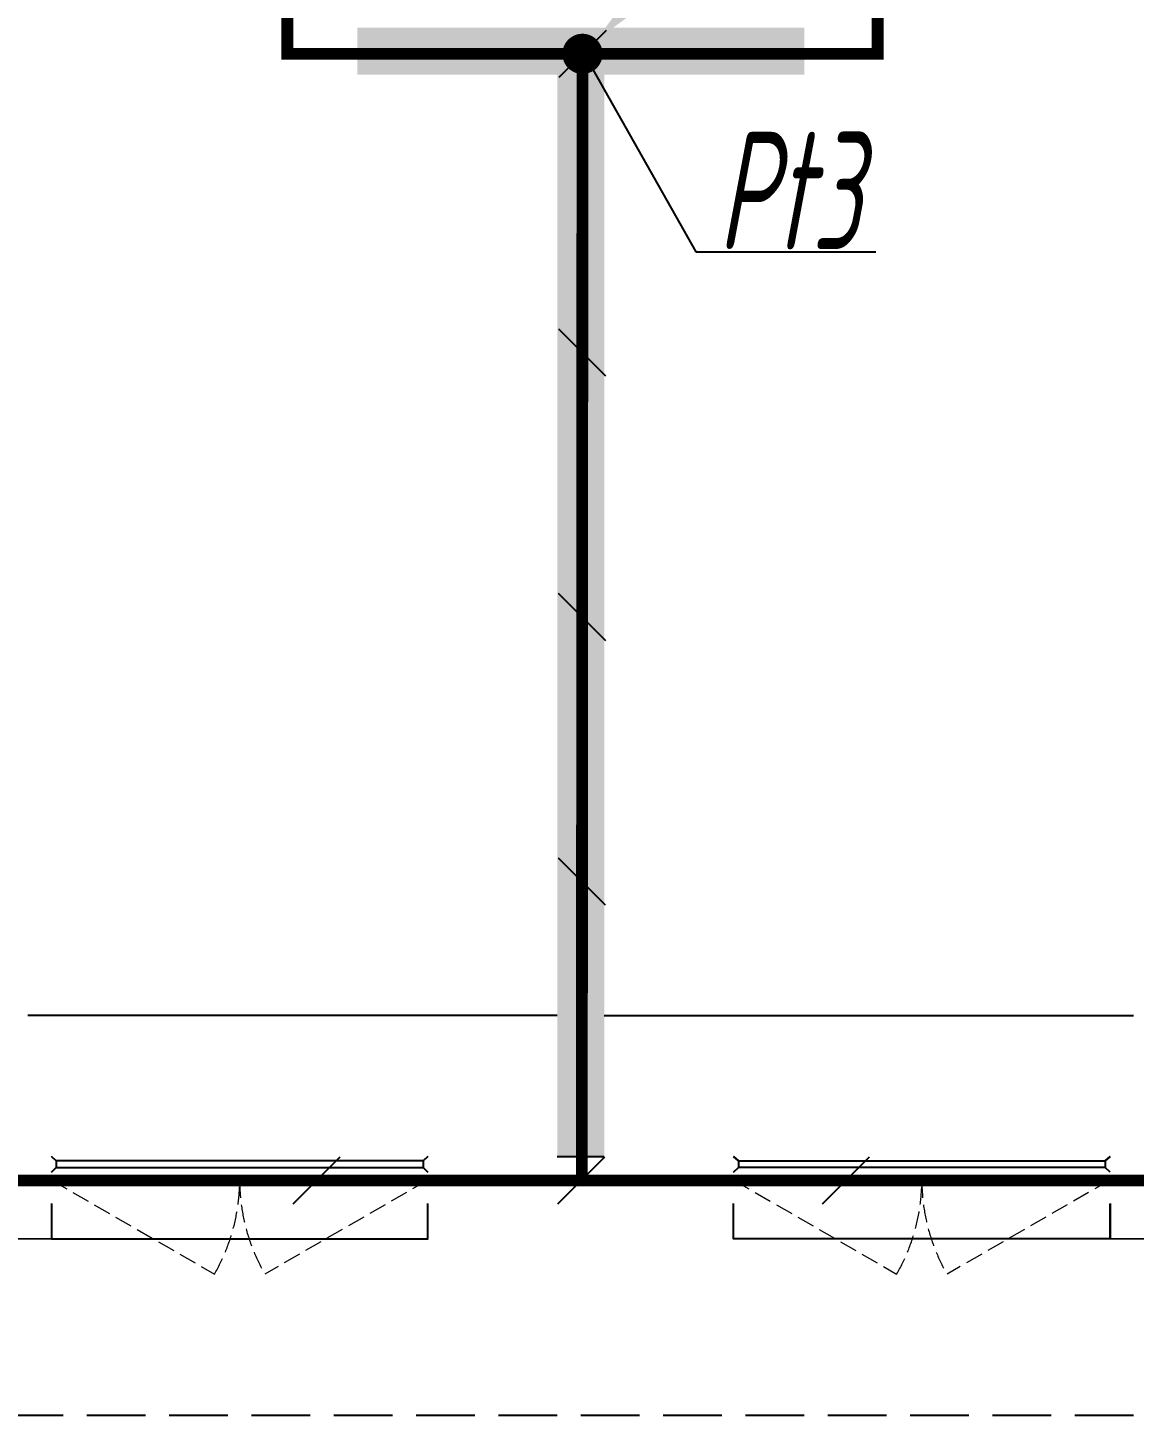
# Model space of a CAD drawing. Extents: x 2803505 to 5851001, y -1372902 to 24339.
# Drawn here: x 3738963 to 3743667, y -776762 to -770862 of the extents above; entities that cross this region are included whole.
import ezdxf
from ezdxf.enums import TextEntityAlignment as Align
from ezdxf.xclip import XClip

# ---------------------------------------------------------------- set-up
doc = ezdxf.new("R2010")
doc.units = 0
doc.header["$LTSCALE"] = 1000
doc.header["$MEASUREMENT"] = 0
doc.header["$XCLIPFRAME"] = 2
for name, pattern in [('CENTER2', [1.125, 0.75, -0.125, 0.125, -0.125]), ('DASH', [0.35, 0.25, -0.1]), ('DOTE', [2.42, 2, -0.2, 0.02, -0.2])]:
    doc.linetypes.add(name, pattern=pattern)
doc.layers.get('0').update_dxf_attribs({"linetype": 'CONTINUOUS'})
for name, color, linetype in [('!!电气', 1, 'CONTINUOUS'), ('3-栏杆1', 252, 'CONTINUOUS'), ('3.5方案汇报，与郭总、侯月琴确定户型_t8$0$2020.03.04 -1安徽标准化洋房户型(UA）_t8_t8$0$看线', 154, 'CONTINUOUS'), ('DIM-照明', 7, 'CONTINUOUS'), ('LWIRE', 4, 'CONTINUOUS'), ('SHTLN', 4, 'CONTINUOUS'), ('WIRE-接地', 2, 'CONTINUOUS'), ('保温', 6, 'CONTINUOUS'), ('卫生间', 6, 'CONTINUOUS'), ('看线', 185, 'CONTINUOUS')]:
    doc.layers.add(name, color=color, linetype=linetype)
doc.layers.add('DOTE', color=19, linetype='DOTE', lineweight=9)
doc.layers.add('WINDOW', color=146, linetype='CONTINUOUS', lineweight=20)
doc.styles.add('HZTXT', font='gbeitc.shx', dxfattribs={"width": 0.8, "height": 400, "bigfont": 'hztxt.shx'})
doc.styles.get("Standard").update_dxf_attribs({"font": 'gbenor.shx', "bigfont": 'gbcbig.shx'})

# ---------------------------------------------------------------- blocks, each defined once
blk = doc.blocks.new('A$C74D73064')
at = {"layer": 'DOTE', "color": 252}
blk.add_line((-86385.2, 67619.3), (196116, 67619.3), dxfattribs=at)
blk = doc.blocks.new('GDFGDGRD')
at = {"layer": '保温', "linetype": 'Continuous', "ltscale": 10}
h = blk.add_hatch(dxfattribs=at)
h.set_pattern_fill('HEX', color=251, scale=10, angle=90, style=0)
h.set_pattern_definition([(90, (-70765.891, -151624.736), (-16.49778, 1e-15), [9.525, -19.05]), (210, (-70765.891, -151624.736), (8.24889, -14.2874966), [9.525, -19.05]), (150, (-70765.891, -151615.211), (-8.24889, -14.2874966), [9.525, -19.05])])
h.paths.add_polyline_path([(434066.6, 368523.7), (434066.6, 368723.7), (432166.6, 368723.7), (432166.6, 368523.7)])
h = blk.add_hatch(dxfattribs=at)
h.set_pattern_fill('HEX', color=251, scale=10, angle=90, style=0)
h.set_pattern_definition([(90, (-70765.891, -152124.736), (-16.49778, 1e-15), [9.525, -19.05]), (210, (-70765.891, -152124.736), (8.24889, -14.2874966), [9.525, -19.05]), (150, (-70765.891, -152115.211), (-8.24889, -14.2874966), [9.525, -19.05])])
h.paths.add_polyline_path([(433016.7, 363923.7), (433216.7, 363923.7), (433216.7, 368523.7), (433016.7, 368523.7)])
at = {"layer": '保温', "color": 251, "linetype": 'ByBlock', "ltscale": 10}
blk.add_line((433016.6, 363923.7), (433216.6, 363923.7), dxfattribs=at)
blk = doc.blocks.new('ASDFSD')
at = {"layer": '3-栏杆1', "color": 5}
for p, q in [((681762.6, 334937.5), (681742.3, 334955.3)), ((681742.3, 334955.3), (681762.6, 334937.5)), ((683322.1, 334937.5), (683342.3, 334955.3)), ((683342.3, 334955.3), (683322.1, 334937.5)), ((681742.3, 334888.4), (681762.6, 334908.3)), ((683322.1, 334937.5), (681762.6, 334937.5)), ((681762.6, 334937.5), (681762.6, 334908.3)), ((681762.6, 334908.2), (683322.1, 334908.2)), ((683322.1, 334937.5), (683322.1, 334908.3)), ((683322.1, 334908.3), (683342.3, 334888.4)), ((683342.3, 334888.4), (683322.1, 334908.3))]:
    blk.add_line(p, q, dxfattribs=at)
blk = doc.blocks.new('A$C148B7D8E')
at = {"layer": '卫生间', "color": 252, "linetype": 'DASH'}
blk.add_lwpolyline([(16100, 14000), (16100, 15400), (7700, 15400), (7700, 10800), (7300, 10800), (7300, 10000), (900, 10000), (900, 9000), (-900, 9000), (-900, -900), (1750, -900), (1750, -2100), (23450, -2100), (23450, -900), (25100, -900)], dxfattribs=at)
blk = doc.blocks.new('A$C66B635E3')
at = {"color": 252, "const_width": 8}
for points in [[(9950, -100), (9950, -250), (10250, -250), (10250, -100)], [(15050, -100), (15050, -250), (14750, -250), (14750, -100)]]:
    blk.add_lwpolyline(points, dxfattribs=at)
at = {"layer": '3.5方案汇报，与郭总、侯月琴确定户型_t8$0$2020.03.04 -1安徽标准化洋房户型(UA）_t8_t8$0$看线', "color": 252, "ltscale": 10}
for p, q in [((12400, 700), (10150, 700)), ((12600, 700), (14850, 700))]:
    blk.add_line(p, q, dxfattribs=at)
at = {"layer": 'WINDOW', "color": 252, "linetype": 'DASH', "ltscale": 0.3}
for points in [[(10250, 0), (10942.8, -400, 0.131652), (11050, 0)], [(11850, 0), (11157.2, -400, -0.131652), (11050, 0)], [(13150, 0), (13842.8, -400, 0.131652), (13950, 0)], [(14750, 0), (14057.2, -400, -0.131652), (13950, 0)]]:
    blk.add_lwpolyline(points, format="xyb", dxfattribs=at)
at = {"layer": '看线', "color": 252, "ltscale": 0.5}
for points in [[(10250, -100), (10250, -250), (11850, -250), (11850, -100)], [(14750, -100), (14750, -250), (13150, -250), (13150, -100)]]:
    blk.add_lwpolyline(points, dxfattribs=at)
at = {"color": 252}
for name, p in [('A$C148B7D8E', (-100, 1100)), ('GDFGDGRD', (-420616.6, -363823.7)), ('ASDFSD', (-671492.3, -334855.3))]:
    blk.add_blockref(name, p, dxfattribs=at)
at = {"color": 252, "xscale": -1}
blk.add_blockref('ASDFSD', (696492.3, -334855.3), dxfattribs=at)
blk = doc.blocks.new('$TelecSys$00000008')
blk.add_line((0.4, 0.4), (-0.4, -0.4))
blk = doc.blocks.new('$TelecSys$00000078')
for p, q in [((1.15, 1.15), (0.55, 0.55)), ((0.1042, 0.1042), (0.1042, 0.1042)), ((-0.1042, -0.1042), (-0.1042, -0.1042))]:
    blk.add_line(p, q)
at = {"const_width": 0.1425}
blk.add_lwpolyline([(-0.0713, 0, 1), (0.0713, 0, 1)], format="xyb", close=True, dxfattribs=at)
blk.add_solid([(0.62, 0.48), (0.48, 0.62), (0.1, 0.1)])
at = {"width": 0.8, "flags": 9}
blk.add_attdef('A', (0, 0), '', height=0.00002, dxfattribs=at)

msp = doc.modelspace()

# ---------------------------------------------------------------- linework, layer by layer
at = {"layer": 'DIM-照明', "color": 7, "ltscale": 0.8}
for p, q in [((3741347, -771007.2), (3741802.3, -771815.4)), ((3741802.3, -771815.4), (3742567.7, -771815.4))]:
    msp.add_line(p, q, dxfattribs=at)
at = {"layer": 'WIRE-接地', "color": 2, "linetype": 'CENTER2', "const_width": 50}
for points in [[(3739119.6, -764869), (3739923.9, -764869), (3739923.9, -767296.6), (3739624.4, -767296.6), (3739624.4, -768869.3), (3740066.4, -768869.3), (3740066.4, -770973.2), (3742575.7, -770973.2), (3742575.7, -768868.2), (3743016.6, -768868.2), (3743016.6, -767261.9), (3742721.9, -767261.9), (3742721.9, -764866.8), (3743515.9, -764865)], [(3768770.1, -775767.3), (3763865.8, -775767.3), (3763865.8, -775166.2), (3763114.1, -775166.2), (3763114.1, -773959.4), (3756516.1, -773959.4), (3756516.1, -774566.6), (3751118.3, -774566.6), (3751118.3, -773962.7), (3744516.3, -773962.7), (3744516.3, -775168.2), (3743769.6, -775168.2), (3743769.6, -775763.5), (3738862, -775763.5), (3738862, -775160.6), (3738116, -775160.6), (3738116, -773971.3), (3731519.3, -773971.3), (3731519.3, -774564.2), (3728813.6, -774564.2), (3728813.6, -766667.6)], [(3741321, -770973.2), (3741318.3, -775763.5)]]:
    msp.add_lwpolyline(points, dxfattribs=at)

# ---------------------------------------------------------------- block references
at = {"layer": '!!电气'}
msp.add_blockref('A$C66B635E3', (3728813.6, -775762.1), dxfattribs=at)
at = {"color": 252}
ref = msp.add_blockref('A$C74D73064', (3714796.2, -840911.3), dxfattribs=at)
XClip(ref).set_block_clipping_path([(-72082.5976296387, 50822.2577331646), (-18082.6107620973, 70322.2577319878)])
at = {"layer": 'LWIRE', "color": 4, "xscale": 600, "yscale": 600, "zscale": 600}
msp.add_blockref('$TelecSys$00000078', (3741321, -770973.2), dxfattribs=at)
at = {"layer": 'SHTLN', "color": 2, "xscale": 250, "yscale": 250, "zscale": 250}
msp.add_blockref('$TelecSys$00000008', (3741321, -770973.2), dxfattribs=at)
at = {"layer": 'SHTLN', "color": 2}
for p, xscale, yscale, zscale, rotation in [((3741320.3, -772243.4), 249.9999999999998, 249.9999999999998, 249.9999999999998, 269.9675933344894), ((3741319.7, -773368.4), 249.9999999999998, 249.9999999999998, 249.9999999999998, 269.9675933344894), ((3741319, -774493.4), 249.9999999999998, 249.9999999999998, 249.9999999999998, 269.9675933344894), ((3740190.8, -775763.5), 250, 250, 250, 180), ((3741315.8, -775763.5), 250, 250, 250, 180), ((3742440.8, -775763.5), 250, 250, 250, 180)]:
    msp.add_blockref('$TelecSys$00000008', p, dxfattribs=dict(at, xscale=xscale, yscale=yscale, zscale=zscale, rotation=rotation))

# ---------------------------------------------------------------- texts
at = {"layer": 'DIM-照明', "color": 7, "ltscale": 0.8, "style": 'HZTXT', "width": 0.7}
msp.add_text('Pt3', height=500, dxfattribs=at).set_placement((3742201, -771553.7), align=Align.MIDDLE)

doc.saveas('drawing.dxf')
